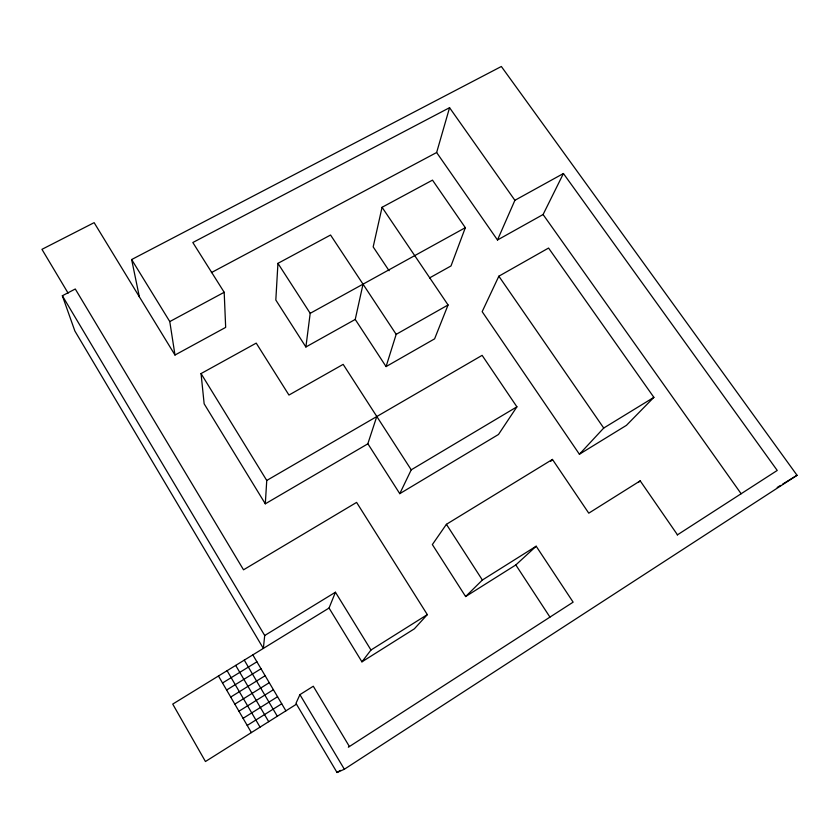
<?xml version="1.0" encoding="UTF-8"?>
<svg xmlns="http://www.w3.org/2000/svg" width="839" height="839" viewBox="0 0 839 839"><rect width="100%" height="100%" fill="white"/><g stroke="black" fill="none" stroke-linecap="round" stroke-linejoin="round"><path stroke-width="1.26" d="M355.233 319.439L386.076 366.591L396.176 334.342L330.556 235.025L277.94 263.352L275.821 300.026L305.889 346.989L355.233 319.439L363.025 284.159M367.86 443.821L265.302 503.82L266.75 480.464L201.045 373.575L256.22 343.12L288.952 395.054L343.161 364.367L411.236 469.83L399.773 493.668L367.849 443.716L376.795 416.469M62.348 295.748L264.704 635.511L263.352 648.411L74.86 330.975L62.348 295.748L75.279 288.994L243.53 569.807L356.596 502.404L427.324 614.62L414.34 628.841L361.934 661.835L329.045 608.044L335.443 592.219L370.974 650.015L361.934 661.835M305.889 346.989L310.199 313.325L277.94 263.352M429.568 277.919L451.004 265.953L465.33 227.684L432.494 180.133L382.06 207.296L373.177 246.907L389.086 270.724M436.637 152.52L449.568 107.696L514.894 200.311L497.485 239.996L436.637 152.52L211.397 272.591M382.06 207.296L448.068 304.966L434.602 338.851L386.076 366.591M349.412 746.542L313.293 686.239L299.922 694.64L295.968 703.344L337.037 772.509L344.347 769.237L797.05 475.293L501.344 66.491L131.639 259.545L139.337 296.775L174.984 355.033L225.67 327.388L224.191 292.287L192.823 242.513L449.568 107.696M498.848 276.199L482.163 311.657L579.403 454.235L626.439 425.342L653.885 397.35L548.57 248.05L498.848 276.199L603.723 428.047L579.403 454.235M497.485 239.996L543.085 214.532L563.43 173.516L777.239 470.448L677.272 534.957M266.75 480.464L482.121 355.348L516.908 406.831L498.492 434.466L399.773 493.668M677.472 534.831L640.199 480.862L588.768 513.174L552.45 459.426L446.411 524.312L432.358 544.574L465.624 596.55L515.828 564.941L536.173 546.22L573.131 602.161L348.342 747.224M550.762 461.366L552.45 459.426M465.624 596.55L482.373 580.022L536.173 546.22M638.269 482.488L640.199 480.862M337.037 772.509L340.33 770.37M296.471 704.183L205.45 761.518L172.729 704.089L329.045 608.044M247.222 725.441L281.726 703.785M370.974 650.015L427.324 614.62M238.947 711.22L273.409 689.71M243.079 718.32L277.562 696.737M234.826 704.141L269.267 682.705M230.715 697.073L265.145 675.72M226.614 690.025L261.023 668.756M222.524 682.998L256.923 661.803M777.218 487.449L780.532 485.424M782.735 484.072L797.05 475.293M264.704 635.511L335.443 592.219M603.723 428.047L653.885 397.35M411.236 469.83L516.908 406.831M396.176 334.342L448.068 304.966M310.199 313.325L465.33 227.684M514.894 200.311L563.43 173.516M174.984 355.033L169.782 321.578L224.191 292.287M139.337 296.775L94.136 222.66L41.95 249.34L68.106 293.147M543.085 214.532L741.131 493.752M515.828 564.941L549.954 617.116M446.411 524.312L482.373 580.022M131.639 259.545L169.782 321.578M265.302 503.82L204.15 403.811L201.045 373.575M299.922 694.64L344.347 769.237M252.822 654.881L285.9 710.843M244.275 660.125L277.31 716.254M235.696 665.4L268.7 721.676M227.086 670.686L260.048 727.13M218.455 675.993L251.375 732.594"/></g></svg>
